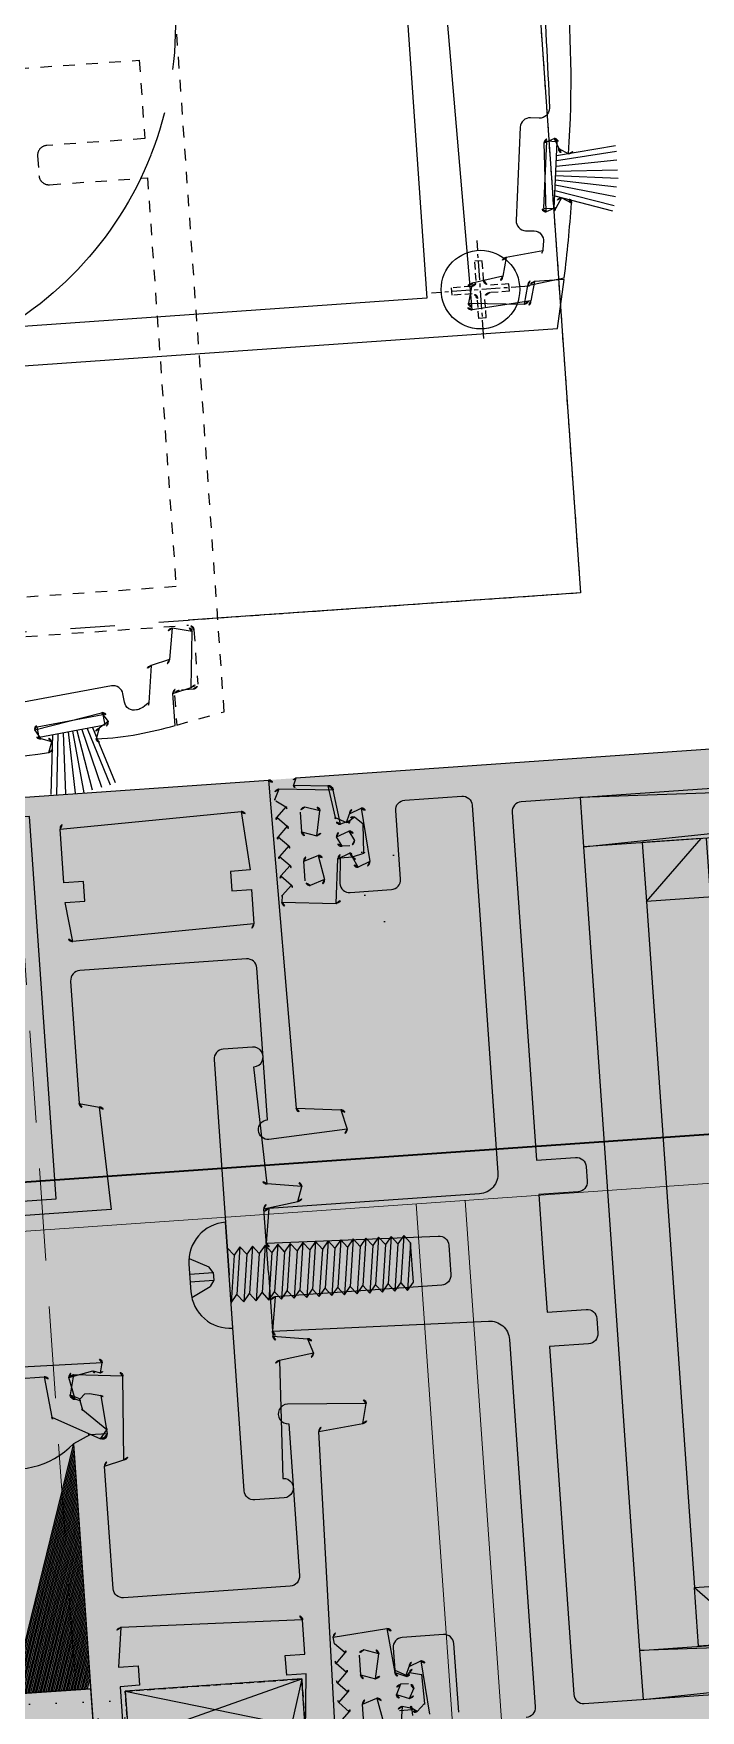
# Model space of a CAD drawing. Header units: millimetres. Extents: x 306 to 836129804, y -168137 to 818603917.
# Drawn here: x 834506158.3 to 834506226.1, y 818032531.2 to 818032701.8 of the extents above; entities that cross this region are included whole.
import ezdxf

# ---------------------------------------------------------------- set-up
doc = ezdxf.new("R2010")
doc.units = ezdxf.units.MM
doc.header["$LTSCALE"] = 3
for name, pattern in [('ACAD_ISO03W100', [30, 12, -18]), ('B0606', [0.7813, 0.39065, -0.39065]), ('B0703', [4.6875, 3.125, -1.5625]), ('CENTER', [2, 1.25, -0.25, 0.25, -0.25]), ('FT_HIDDEN', [3, 1.5, -1.5]), ('HIDDEN', [0.375, 0.25, -0.125])]:
    doc.linetypes.add(name, pattern=pattern)
for name, color, linetype in [('_LTC', 251, 'Continuous'), ('ELASTOMER', 251, 'Continuous'), ('ELASTOMER-V', 251, 'Continuous'), ('ELASTROMER', 251, 'Continuous'), ('ELASTROMER-V', 251, 'Continuous'), ('EXTRUSION', 251, 'Continuous'), ('EXTRUSION-V', 251, 'Continuous'), ('EXTRUSION2', 251, 'Continuous'), ('FASTENER', 251, 'Continuous'), ('HARDWARE', 8, 'Continuous'), ('HIDDEN', 8, 'HIDDEN'), ('SILICONE', 8, 'Continuous'), ('SILICONE-V', 9, 'Continuous'), ('STEEL', 251, 'Continuous'), ('STEEL-V', 251, 'Continuous'), ('WELD', 251, 'Continuous')]:
    doc.layers.add(name, color=color, linetype=linetype)
for name, color, linetype, lineweight in [('Eva-New', 1, 'ACAD_ISO03W100', 18), ('Hatch (LTC&CB)', 252, 'Continuous', 35), ('UAJ-21EXWA', 251, 'Continuous', 35), ('UAJ-21EXWA-c', 251, 'Continuous', 9), ('UAJ-23FLOR-z', 251, 'B0703', 9)]:
    doc.layers.add(name, color=color, linetype=linetype, lineweight=lineweight)
doc.layers.add('GRID', color=7, linetype='Continuous', true_color=0x000000)

# ---------------------------------------------------------------- blocks, each defined once
blk = doc.blocks.new('*U1558')
at = {"layer": 'UAJ-21EXWA'}
blk.add_lwpolyline([(12039.07, 85), (12139.07, 85), (12139.07, 302), (12039.07, 302)], close=True, dxfattribs=at)
at = {"layer": 'UAJ-21EXWA-c'}
blk.add_lwpolyline([(12044.07, 90), (12134.07, 90), (12134.07, 297), (12044.07, 297)], close=True, dxfattribs=at)
for points in [[(12044.07, 247), (12134.07, 247)], [(12044.07, 242), (12134.07, 242)]]:
    blk.add_lwpolyline(points, dxfattribs=at)
blk = doc.blocks.new('GASKET_04-2')
at = {"layer": 'ELASTOMER-V'}
h = blk.add_hatch(dxfattribs=at)
h.set_pattern_fill('DOTS', color=256, scale=12, style=0)
h.set_pattern_definition([(0, (292.8906, -628.0189), (0.375, 0.75), [0, -0.75])])
edge = h.paths.add_edge_path(flags=16)
edge.add_line((-3, -6.7), (-1, -6.7))
edge.add_arc((-1, -6.2), 0.5, 270, 360)
edge.add_line((-0.5, -6.2), (-0.5, -5.2))
edge.add_arc((-1, -5.2), 0.5, 0, 90)
edge.add_line((-1, -4.7), (-3, -4.7))
edge.add_arc((-3, -5.2), 0.5, 90, 180)
edge.add_line((-3.5, -5.2), (-3.5, -6.2))
edge.add_arc((-3, -6.2), 0.5, 180, 270)
edge = h.paths.add_edge_path(flags=16)
edge.add_line((4, -6.7), (2, -6.7))
edge.add_arc((2, -6.2), 0.5, 180, 270, ccw=False)
edge.add_line((1.5, -6.2), (1.5, -5.2))
edge.add_arc((2, -5.2), 0.5, 90, 180, ccw=False)
edge.add_line((2, -4.7), (4, -4.7))
edge.add_arc((4, -5.2), 0.5, 0, 90, ccw=False)
edge.add_line((4.5, -5.2), (4.5, -6.2))
edge.add_arc((4, -6.2), 0.5, 270, 360, ccw=False)
edge = h.paths.add_edge_path()
edge.add_line((-4.33, -9.11), (-3.67, -8.11))
edge.add_arc((-3.5, -8.22), 0.2, 33.6901, 146.3099, ccw=False)
edge.add_line((-3.33, -8.11), (-2.67, -9.11))
edge.add_arc((-2.5, -9), 0.2, 213.6901, 326.3099)
edge.add_line((-2.33, -9.11), (-1.67, -8.11))
edge.add_arc((-1.5, -8.22), 0.2, 33.6901, 146.3099, ccw=False)
edge.add_line((-1.33, -8.11), (-0.67, -9.11))
edge.add_arc((-0.5, -9), 0.2, 213.6901, 326.3099)
edge.add_line((-0.33, -9.11), (0.33, -8.11))
edge.add_arc((0.5, -8.22), 0.2, 33.6901, 146.3099, ccw=False)
edge.add_line((0.67, -8.11), (1.33, -9.11))
edge.add_arc((1.5, -9), 0.2, 213.6901, 326.3099)
edge.add_line((1.67, -9.11), (2.33, -8.11))
edge.add_arc((2.5, -8.22), 0.2, 33.6901, 146.3099, ccw=False)
edge.add_line((2.67, -8.11), (3.33, -9.11))
edge.add_arc((3.5, -9), 0.2, 213.6901, 326.3099)
edge.add_line((3.67, -9.11), (4.33, -8.11))
edge.add_arc((4.5, -8.22), 0.2, 33.6901, 146.3099, ccw=False)
edge.add_line((4.67, -8.11), (5.33, -9.11))
edge.add_arc((5.5, -9), 0.2, 213.6901, 270)
edge.add_line((5.5, -9.2), (6, -9.2))
edge.add_arc((6, -8.7), 0.5, 270, 360)
edge.add_line((6.5, -8.7), (6.5, -3.7))
edge.add_arc((6, -3.7), 0.5, 360, 450)
edge.add_line((6, -3.2), (2, -3.2))
edge.add_arc((2, -2.7), 0.5, 180, 270, ccw=False)
edge.add_line((1.5, -2.7), (1.5, -2))
edge.add_arc((1.8, -2), 0.3, 90, 180, ccw=False)
edge.add_line((1.8, -1.7), (1.89, -1.7))
edge.add_arc((1.89, -1.4), 0.3, 270, 397.5686)
edge.add_line((2.13, -1.22), (1.59, -0.52))
edge.add_arc((1.35, -0.7), 0.3, 37.5686, 90)
edge.add_line((1.35, -0.4), (-1.35, -0.4))
edge.add_arc((-1.35, -0.7), 0.3, 90, 142.4314)
edge.add_line((-1.59, -0.52), (-2.13, -1.22))
edge.add_arc((-1.89, -1.4), 0.3, 142.4314, 270)
edge.add_line((-1.89, -1.7), (-1.8, -1.7))
edge.add_arc((-1.8, -2), 0.3, 0, 90, ccw=False)
edge.add_line((-1.5, -2), (-1.5, -2.7))
edge.add_arc((-2, -2.7), 0.5, 270, 360, ccw=False)
edge.add_line((-2, -3.2), (-5, -3.2))
edge.add_arc((-5, -3.7), 0.5, 90, 180)
edge.add_line((-5.5, -3.7), (-5.5, -8.7))
edge.add_arc((-5, -8.7), 0.5, 180, 270)
edge.add_line((-5, -9.2), (-4.5, -9.2))
edge.add_arc((-4.5, -9), 0.2, 270, 326.3099)
edge = h.paths.add_edge_path(flags=16)
edge.add_line((0.75, -1.9), (0.75, -2.7))
edge.add_arc((0.25, -2.7), 0.5, -90, 0, ccw=False)
edge.add_line((0.25, -3.2), (-0.25, -3.2))
edge.add_arc((-0.25, -2.7), 0.5, 180, 270, ccw=False)
edge.add_line((-0.75, -2.7), (-0.75, -1.9))
edge.add_arc((-0.25, -1.9), 0.5, 90, 180, ccw=False)
edge.add_line((-0.25, -1.4), (0.25, -1.4))
edge.add_arc((0.25, -1.9), 0.5, 0, 90, ccw=False)
for points in [[(-4.33, -9.11), (-3.67, -8.11, -0.535184), (-3.33, -8.11), (-2.67, -9.11, 0.535184), (-2.33, -9.11), (-1.67, -8.11, -0.535184), (-1.33, -8.11), (-0.67, -9.11, 0.535184), (-0.33, -9.11), (0.33, -8.11, -0.535184), (0.67, -8.11), (1.33, -9.11, 0.535184), (1.67, -9.11), (2.33, -8.11, -0.535184), (2.67, -8.11), (3.33, -9.11, 0.535184), (3.67, -9.11), (4.33, -8.11, -0.535184), (4.67, -8.11), (5.33, -9.11, 0.250765), (5.5, -9.2), (6, -9.2, 0.414214), (6.5, -8.7), (6.5, -3.7, 0.414214), (6, -3.2), (2, -3.2, -0.414214), (1.5, -2.7), (1.5, -2, -0.414214), (1.8, -1.7), (1.89, -1.7, 0.622255), (2.13, -1.22), (1.59, -0.52, 0.232852), (1.35, -0.4), (-1.35, -0.4, 0.232852), (-1.59, -0.52), (-2.13, -1.22, 0.622255), (-1.89, -1.7), (-1.8, -1.7, -0.414214), (-1.5, -2), (-1.5, -2.7, -0.414214), (-2, -3.2), (-5, -3.2, 0.414214), (-5.5, -3.7), (-5.5, -8.7, 0.414214), (-5, -9.2), (-4.5, -9.2, 0.250765)], [(0.75, -1.9), (0.75, -2.7, -0.414214), (0.25, -3.2), (-0.25, -3.2, -0.414214), (-0.75, -2.7), (-0.75, -1.9, -0.414214), (-0.25, -1.4), (0.25, -1.4, -0.414214)], [(-3, -6.7), (-1, -6.7, 0.414214), (-0.5, -6.2), (-0.5, -5.2, 0.414214), (-1, -4.7), (-3, -4.7, 0.414214), (-3.5, -5.2), (-3.5, -6.2, 0.414214)], [(4, -6.7), (2, -6.7, -0.414214), (1.5, -6.2), (1.5, -5.2, -0.414214), (2, -4.7), (4, -4.7, -0.414214), (4.5, -5.2), (4.5, -6.2, -0.414214)]]:
    blk.add_lwpolyline(points, format="xyb", close=True)
blk = doc.blocks.new('SCREW07')
for p, q in [((-0.495, 0.989), (-0.25, 0.5)), ((-0.1, 1), (-0.1, 0.4)), ((0.1, 1), (0.1, 0.4)), ((0.495, 0.989), (0.25, 0.5)), ((-0.1, 0.4), (-0.25, 0.5)), ((0.1, 0.4), (0.25, 0.5)), ((-0.1, 0.4), (0.1, 0.4))]:
    blk.add_line(p, q)
at = {"linetype": 'ByBlock'}
for p, q in [((-0.5, -0.161), (-0.7, 0)), ((-0.7, -0.321), (0.5, -0.161)), ((-0.7, -0.321), (-0.5, -0.161)), ((-0.5, -0.482), (-0.7, -0.321)), ((-0.5, -0.161), (0.714, 0)), ((-0.5, -0.482), (0.7, -0.321)), ((0.7, 0), (0.5, -0.161)), ((0.5, -0.161), (0.7, -0.321)), ((0.7, -0.321), (0.5, -0.482)), ((-0.7, -0.643), (0.5, -0.482)), ((-0.7, -0.643), (-0.5, -0.482)), ((-0.5, -0.804), (-0.7, -0.643)), ((-0.7, -0.964), (0.5, -0.804)), ((-0.7, -0.964), (-0.5, -0.804)), ((-0.5, -0.804), (0.7, -0.643)), ((0.5, -0.482), (0.7, -0.643)), ((0.7, -0.643), (0.5, -0.804)), ((0.5, -0.804), (0.7, -0.964)), ((-0.5, -1.125), (-0.7, -0.964)), ((-0.7, -1.286), (0.5, -1.125)), ((-0.7, -1.286), (-0.5, -1.125)), ((-0.5, -1.125), (0.7, -0.964)), ((0.7, -0.964), (0.5, -1.125)), ((0.5, -1.125), (0.7, -1.286)), ((-0.5, -1.446), (-0.7, -1.286)), ((-0.7, -1.607), (0.5, -1.446)), ((-0.7, -1.607), (-0.5, -1.446)), ((-0.5, -1.768), (-0.7, -1.607)), ((-0.5, -1.446), (0.7, -1.286)), ((-0.5, -1.768), (0.7, -1.607)), ((0.7, -1.286), (0.5, -1.446)), ((0.5, -1.446), (0.7, -1.607)), ((0.7, -1.607), (0.5, -1.768)), ((-0.7, -1.929), (0.5, -1.768)), ((-0.7, -1.929), (-0.5, -1.768)), ((-0.5, -2.089), (-0.7, -1.929)), ((-0.7, -2.25), (0.5, -2.089)), ((-0.7, -2.25), (-0.5, -2.089)), ((-0.5, -2.089), (0.7, -1.929)), ((0.5, -1.768), (0.7, -1.929)), ((0.7, -1.929), (0.5, -2.089)), ((0.5, -2.089), (0.7, -2.25)), ((-0.5, -2.411), (-0.7, -2.25)), ((-0.7, -2.571), (0.5, -2.411)), ((-0.7, -2.571), (-0.5, -2.411)), ((-0.5, -2.411), (0.7, -2.25)), ((0.7, -2.25), (0.5, -2.411)), ((0.5, -2.411), (0.7, -2.571)), ((-0.5, -2.732), (-0.7, -2.571)), ((-0.7, -2.893), (0.5, -2.732)), ((-0.7, -2.893), (-0.5, -2.732)), ((-0.5, -3.054), (-0.7, -2.893)), ((-0.5, -2.732), (0.7, -2.571)), ((-0.5, -3.054), (0.7, -2.893)), ((0.7, -2.571), (0.5, -2.732)), ((0.5, -2.732), (0.7, -2.893)), ((0.7, -2.893), (0.5, -3.054)), ((-0.7, -3.214), (0.5, -3.054)), ((-0.7, -3.214), (-0.5, -3.054)), ((-0.5, -3.375), (-0.7, -3.214)), ((-0.7, -3.536), (0.5, -3.375)), ((-0.7, -3.536), (-0.5, -3.375)), ((-0.5, -3.375), (0.7, -3.214)), ((0.5, -3.054), (0.7, -3.214)), ((0.7, -3.214), (0.5, -3.375)), ((0.5, -3.375), (0.7, -3.536)), ((-0.5, -3.696), (-0.7, -3.536)), ((-0.7, -3.857), (0.5, -3.696)), ((-0.7, -3.857), (-0.5, -3.696)), ((-0.5, -3.696), (0.7, -3.536)), ((0.7, -3.536), (0.5, -3.696)), ((0.5, -3.696), (0.7, -3.857)), ((-0.5, -4.018), (-0.7, -3.857)), ((-0.7, -4.179), (0.5, -4.018)), ((-0.7, -4.179), (-0.5, -4.018)), ((-0.5, -4.339), (-0.7, -4.179)), ((-0.5, -4.018), (0.7, -3.857)), ((-0.5, -4.339), (0.7, -4.179)), ((0.7, -3.857), (0.5, -4.018)), ((0.5, -4.018), (0.7, -4.179)), ((0.7, -4.179), (0.5, -4.339)), ((-0.7, -4.5), (0.5, -4.339)), ((-0.7, -4.5), (-0.5, -4.339)), ((-0.5, -4.661), (-0.7, -4.5)), ((-0.5, -4.661), (0.7, -4.5)), ((0.5, -4.661), (-0.5, -4.661)), ((0.5, -4.339), (0.7, -4.5)), ((0.7, -4.5), (0.5, -4.661))]:
    blk.add_line(p, q, dxfattribs=at)
blk.add_lwpolyline([(-1.35, 0, -0.414214), (-0.35, 1), (0.35, 1, -0.414214), (1.35, 0)], format="xyb", close=True, dxfattribs=at)
blk = doc.blocks.new('AL2')
for points in [[(0, 0), (-6.5, 0, 0.414214), (-7, -0.5), (-7, -3.5, -0.414214), (-7.5, -4), (-8.5, -4, -0.414214), (-9, -3.5), (-9, -0.5, 0.414214), (-9.5, 0), (-21, 0, -1), (-23, 0), (-23, 3, -0.414214), (-22, 4), (0, 4)], [(0, 0), (6.5, 0, -0.414214), (7, -0.5), (7, -3.5, 0.414214), (7.5, -4), (8.5, -4, 0.414214), (9, -3.5), (9, -0.5, -0.414214), (9.5, 0), (21, 0, 1), (23, 0), (23, 3, 0.414214), (22, 4), (0, 4)]]:
    blk.add_lwpolyline(points, format="xyb")
at = {"layer": 'FASTENER', "xscale": 4, "yscale": 4, "zscale": 4}
blk.add_blockref('SCREW07', (0, 4), dxfattribs=at)
blk = doc.blocks.new('AL29')
at = {"layer": 'ELASTOMER-V'}
h = blk.add_hatch(dxfattribs=at)
h.set_pattern_fill('HONEY', color=256, scale=10, style=0)
h.set_pattern_definition([(0, (69115.2044, -24345.4326), (1.875, 1.082531755), [1.25, -2.5]), (120, (69115.2044, -24345.4326), (-1.875, 1.082531755), [1.25, -2.5]), (60, (69115.2044, -24345.4326), (4e-16, 2.16506351), [-2.5, 1.25])])
edge = h.paths.add_edge_path()
edge.add_ellipse((-13.25, -0.8), major_axis=(0, -4.96), ratio=0.857143, start_angle=0, end_angle=360, ccw=False)
at = {"layer": 'ELASTROMER-V'}
h = blk.add_hatch(dxfattribs=at)
h.set_pattern_fill('DASH', color=256, scale=10, style=0)
h.set_pattern_definition([(5e-15, (-77680.1576, 28913.8672), (1.25, 1.25), [1.25, -1.25])])
h.paths.add_polyline_path([(-49, 32), (-41, 32), (-41, 40), (-49, 40)])
at = {"layer": 'SILICONE'}
h = blk.add_hatch(dxfattribs=at)
h.set_pattern_fill('AR-SAND', color=256, scale=1.416667, style=0)
h.set_pattern_definition([(37.5, (-66049.884, 24535.3288), (-0.08924059, 2.729667006), [0, -2.15333333, 0, -2.40833333, 0, -2.30208333]), (7.5, (-66049.884, 24535.3288), (2.50718367, 3.99804026), [0, -1.161666667, 0, -1.940833333, 0, -0.74375]), (327.5, (-66051.6265, 24535.3288), (4.41170097, 0.00801699), [0, -0.70833333, 0, -2.55, 0, -3.32916667]), (317.5, (-66051.6265, 24535.3288), (4.25867936, 1.24337372), [0, -0.35416667, 0, -1.67166667, 0, -1.9125])])
edge = h.paths.add_edge_path()
edge.add_line((-18.5, -11.5), (-17.5, -10.5))
edge.add_line((-17.5, -10.5), (-17.5, -0.91))
edge.add_arc((-12.1, -0.86), 5.4, 180.5856, 220.2011)
edge.add_arc((-13.25, -1.93), 3.83, 219.064, 320.936)
edge.add_arc((-14.4, -0.86), 5.4, 319.7989, 359.4144)
edge.add_line((-9, -0.91), (-9, -11))
edge.add_arc((-8.58, -11), 0.425, 180, 225)
edge.add_arc((-13.35, -27.85), 17.14, 74.8768, 107.498)
at = {"layer": 'SILICONE-V'}
h = blk.add_hatch(dxfattribs=at)
h.set_pattern_fill('ANSI37', color=256, scale=20, angle=45, style=0)
h.set_pattern_definition([(90, (-78015.518, 28442.8652), (-2.5, 4e-16), []), (180, (-78015.518, 28442.8652), (-4e-16, -2.5), [])])
edge = h.paths.add_edge_path()
edge.add_line((-16, 40), (-41, 40))
edge.add_line((-41, 40), (-41, 32))
edge.add_line((-41, 32), (-18.5, 32))
edge.add_line((-18.5, 32), (-17.5, 31))
edge.add_arc((-9.72, 34.33), 8.47, 137.9274, 203.1479, ccw=False)
at = {"layer": 'ELASTOMER', "extrusion": (0, 0, -1)}
blk.add_ellipse((-13.25, -0.8), major_axis=(0, -4.96), ratio=0.857143, dxfattribs=at)
at = {"layer": 'ELASTROMER'}
blk.add_lwpolyline([(-49, 32), (-41, 32), (-41, 40), (-49, 40)], close=True, dxfattribs=at)
at = {"layer": 'EXTRUSION-V'}
for p, q in [((-46.5, 43.5), (-41.5, 61.5)), ((-41.5, 43.5), (-46.5, 61.5))]:
    blk.add_line(p, q, dxfattribs=at)
at = {"layer": 'EXTRUSION-V', "linetype": 'HIDDEN'}
blk.add_lwpolyline([(-101.5, 43.5), (-41.5, 43.5), (-41.5, 61.5), (-101.5, 61.5)], close=True, dxfattribs=at)
at = {"layer": 'EXTRUSION-V'}
blk.add_lwpolyline([(-41.5, 43.5), (-46.5, 43.5), (-46.5, 61.5), (-41.5, 61.5)], close=True, dxfattribs=at)
blk.add_lwpolyline([(-9, 14.35), (-9, 37.5, 0.414214), (-9.5, 38), (-13.15, 38, -0.291473), (-13.6, 38.29), (-15.7, 42.79, -0.548619), (-15.25, 43.5), (-14.83, 43.5, -0.221695), (-14.45, 43.32), (-12.65, 41.18, 0.221695), (-12.27, 41), (-11.7, 41, -0.414214), (-11.5, 40.8), (-11.5, 40.5, 0.414214), (-11, 40), (-9.25, 40, 0.414214), (-8.75, 40.5), (-8.75, 42.5, -0.414214), (-9, 42.75), (-9, 43.25, -0.414214), (-8.75, 43.5), (-8, 43.5, -0.414214), (-7.5, 43), (-7.5, 13.35), (-7.5, 11.35, -1), (-8.5, 11.35), (-8.5, 11.85, 0.414214), (-9, 12.35), (-9.7, 12.35, 0.414214), (-10.2, 11.85), (-10.2, 7.15, 0.414214), (-9.7, 6.65), (-9, 6.65, 0.414214), (-8.5, 7.15), (-8.5, 7.65, -1), (-7.5, 7.65), (-7.5, 4.58), (-7.5, -11, -0.414214), (-8, -11.5), (-8.5, -11.5, -0.414214), (-9, -11), (-9, 4.65), (-11.2, 4.65, -0.414214), (-12.2, 5.65), (-12.2, 13.35, -0.414214), (-11.2, 14.35), (-9, 14.35)], format="xyb", dxfattribs=at)
at = {"layer": 'EXTRUSION2'}
for points in [[(-49, 40), (-49, 39), (-50, 39), (-50, 64.5, -0.414214), (-49.5, 65), (-16.5, 65, 0.414214), (-16, 65.5), (-16, 69.5, -0.414214), (-15.5, 70), (-14, 70, -0.414214), (-13.5, 69.5), (-13.5, 62, -1), (-15.5, 62), (-31, 62, 0.414214), (-32, 61), (-32, 44, 0.414214), (-31, 43), (-18.5, 43, 0.414214), (-18, 43.5), (-18, 45, -0.414214), (-17.5, 45.5), (-9.5, 45.5, -0.414214), (-9, 45), (-9, 40.5, -0.414214), (-9.5, 40), (-11, 40, -0.414214), (-11.5, 40.5), (-11.5, 41), (-11, 41.5), (-11, 42), (-11.3, 43.13, 0.339454), (-11.79, 43.5), (-15.25, 43.5, 0.548619), (-15.7, 42.79), (-15.2, 41.71, -0.221695), (-15.2, 41.29), (-16, 40)], [(-41, 62), (-41, 60), (-39, 60), (-39, 62), (-35.5, 62, -0.414214), (-35, 61.5), (-35, 43.5, -0.414214), (-35.5, 43), (-39, 43), (-39, 45), (-41, 45), (-41, 43), (-46.5, 43, -0.414214), (-47, 43.5), (-47, 61.5, -0.414214), (-46.5, 62)]]:
    blk.add_lwpolyline(points, format="xyb", close=True, dxfattribs=at)
at = {"layer": 'GRID'}
blk.add_line((-41.5, 61.5), (-101.5, 43.5), dxfattribs=at)
at = {"layer": 'SILICONE'}
for points in [[(-16, 40), (-41, 40), (-41, 32), (-18.5, 32), (-17.5, 31, -0.292517), (-16, 40)], [(-18.5, -11.5), (-17.5, -10.5), (-17.5, -0.91, 0.174598), (-16.22, -4.34, 0.47629), (-10.28, -4.34, 0.174598), (-9, -0.91), (-9, -11, 0.198912), (-8.88, -11.3, 0.143306)]]:
    blk.add_lwpolyline(points, format="xyb", close=True, dxfattribs=at)
blk = doc.blocks.new('A$C79175812')
at = {"linetype": 'Continuous'}
for p, q in [((6.18, 5.5), (0, 6.04)), ((6.25, 4.93), (0.03, 5.14)), ((6.12, 6.02), (0.08, 6.62)), ((6.35, 3.98), (0.02, 3.26)), ((6.3, 4.42), (0.05, 4.14)), ((6.4, 3.54), (0.25, 2.41)), ((6.46, 3.03), (0.45, 1.43)), ((6.53, 2.46), (0.62, 0.54)), ((6.59, 1.93), (0.83, 0))]:
    blk.add_line(p, q, dxfattribs=at)
blk.add_lwpolyline([(6.73, 0.64), (5.96, 7.41), (7.05, 7.54), (7.82, 0.77)], close=True, dxfattribs=at)
blk = doc.blocks.new('A$C3A5232DE')
at = {"layer": 'HARDWARE', "linetype": 'CENTER', "ltscale": 0.5}
for p, q in [((276.5, 143), (276.5, 133)), ((281.5, 138), (271.5, 138))]:
    blk.add_line(p, q, dxfattribs=at)
at = {"layer": 'HIDDEN'}
for p, q in [((308, 146), (308, 106)), ((276.87, 140.92), (276.12, 140.92)), ((276.12, 140.92), (276.12, 138.96)), ((276.87, 140.92), (276.87, 138.96)), ((275.54, 138.38), (273.58, 138.38)), ((273.58, 138.38), (273.58, 137.63)), ((279.42, 138.38), (277.39, 138.38)), ((279.42, 138.38), (279.42, 137.63)), ((275.54, 137.63), (273.58, 137.63)), ((276.12, 137.12), (276.12, 135.08)), ((276.87, 137.12), (276.87, 135.08)), ((279.42, 137.63), (277.39, 137.63)), ((276.87, 135.08), (276.12, 135.08))]:
    blk.add_line(p, q, dxfattribs=at)
at = {"layer": 'HIDDEN', "linetype": 'FT_HIDDEN'}
blk.add_line((308, 40), (308, 106), dxfattribs=at)
at = {"layer": 'HIDDEN', "linetype": 'ByBlock'}
blk.add_lwpolyline([(0, 146), (308, 146), (308, 106)], dxfattribs=at)
at = {"layer": 'HIDDEN'}
blk.add_circle((276.5, 138), 4, dxfattribs=at)
at = {"layer": 'HIDDEN', "linetype": 'FT_HIDDEN'}
blk.add_circle((245, 73), 36, dxfattribs=at)
at = {"layer": 'HIDDEN'}
for centre, radius, start, end in [((275.54, 138.96), 0.583, 270, 0), ((277.4, 138.9), 0.53, 174.1723, 268.8872), ((275.6, 137.11), 0.523, 1.275, 96.5864), ((277.34, 137.16), 0.47, 84.0509, 185.0205)]:
    blk.add_arc(centre, radius, start, end, dxfattribs=at)
blk = doc.blocks.new('774556656')
at = {"layer": 'STEEL-V'}
h = blk.add_hatch(dxfattribs=at)
h.set_pattern_fill('STEEL', color=256, scale=200, style=0)
h.set_pattern_definition([(45, (0, 0), (-17.6777, 17.6777), []), (45, (0, 12.5), (-17.6777, 17.6777), [])])
h.paths.add_polyline_path([(-35, -17), (35, -17), (35, -148), (-35, -148)], flags=16)
h.paths.add_polyline_path([(-41, -11), (41, -11), (41, -154), (-41, -154)])
at = {"layer": 'WELD'}
for points in [[(-41, -148), (-35, -148), (-41, -142)], [(-41, -148), (-35, -148), (-41, -142)], [(41, -148), (35, -148), (41, -142)], [(41, -148), (35, -148), (41, -142)]]:
    blk.add_hatch(color=256, dxfattribs=at).paths.add_polyline_path(points)
at = {"layer": 'ELASTOMER-V'}
for points in [[(-41, -11), (-46, -11), (-41, -154), (-46, -154), (-41, -11)], [(46, -11), (41, -11), (46, -154), (41, -154), (46, -11)]]:
    blk.add_lwpolyline(points, dxfattribs=at)
at = {"layer": 'EXTRUSION2'}
for points in [[(50, 0), (50, -182.7, -0.414214), (49.7, -183), (49.3, -183, -0.414214), (49, -182.7), (49, -179.5, 0.414214), (48.5, -179), (45.72, -179, -0.322823), (45.43, -178.79), (45.13, -177.89, -0.511918), (45.42, -177.5), (46, -177.5, 0.414214), (46.5, -177), (46.5, -176.3, 0.414214), (46, -175.8), (41, -175.8, 0.414214), (40.5, -176.3), (40.5, -177, 0.414214), (41, -177.5), (41.58, -177.5, -0.511918), (41.87, -177.89), (41.57, -178.79, -0.322823), (41.28, -179), (39, -179, -0.414214), (38, -178), (38, -173.8, -0.414214), (39, -172.8), (46, -172.8, 0.414214), (47, -171.8), (47, -166, 0.414214), (46, -165), (8.5, -165, 0.414214), (6.5, -167), (6.5, -188.5, -0.414214), (6, -189), (3, -189, -0.414214), (2.5, -188.5), (2.5, -171.5, 0.414214), (1.5, -170.5), (0, -170.5), (-1.5, -170.5, 0.414214), (-2.5, -171.5), (-2.5, -188.5, -0.414214), (-3, -189), (-6, -189, -0.414214), (-6.5, -188.5), (-6.5, -167, 0.414214), (-8.5, -165), (-46, -165, 0.414214), (-47, -166)], [(-46, -172.8), (-39, -172.8, -0.414214), (-38, -173.8), (-38, -178, -0.414214), (-39, -179), (-41.28, -179, -0.322823), (-41.57, -178.79), (-41.87, -177.89, -0.511918), (-41.58, -177.5), (-41, -177.5, 0.414214), (-40.5, -177), (-40.5, -176.3, 0.414214), (-41, -175.8), (-46, -175.8, 0.414214)], [(-46, -177.5), (-45.42, -177.5, -0.511918), (-45.13, -177.89), (-45.43, -178.79, -0.322823)], [(46, -4), (46, -160, -0.414214), (45, -161), (9.5, -161), (9.5, -157, 0.414214), (8.5, -156), (7, -156, 0.414214), (6, -157), (6, -161), (0, -161), (-6, -161), (-6, -157, 0.414214), (-7, -156), (-8.5, -156, 0.414214), (-9.5, -157), (-9.5, -161), (-45, -161, -0.414214), (-46, -160), (-46, -4)]]:
    blk.add_lwpolyline(points, format="xyb", dxfattribs=at)
at = {"layer": 'STEEL'}
for points in [[(-41, -11), (41, -11), (41, -154), (-41, -154)], [(-35, -17), (35, -17), (35, -148), (-35, -148)]]:
    blk.add_lwpolyline(points, close=True, dxfattribs=at)
at = {"layer": 'WELD'}
for points in [[(-41, -148), (-35, -148), (-41, -142)], [(-41, -148), (-35, -148), (-41, -142)], [(41, -148), (35, -148), (41, -142)], [(41, -148), (35, -148), (41, -142)]]:
    blk.add_lwpolyline(points, close=True, dxfattribs=at)
blk = doc.blocks.new('EWS3 double door')
at = {"layer": 'EXTRUSION', "linetype": 'Continuous', "elevation": 0}
for points in [[(-71976.81, 21920.74, -0.008299), (-71963.24, 21920.52, -0.429939), (-71962.3, 21919.41), (-71962.4, 21918.54, 0.414214), (-71961.52, 21917.43), (-71952.08, 21916.36, 0.414214), (-71950.97, 21917.24), (-71950.88, 21918.11, -0.42994), (-71949.72, 21918.98, -0.001805), (-71948.81, 21918.83, -0.364272), (-71948.4, 21918.34), (-71948.4, 21915.09, 0.414214), (-71947.9, 21914.59), (-71946.51, 21914.59, -0.414214), (-71946.01, 21914.09), (-71946.01, 21911.43, 0.414214), (-71945.51, 21910.93), (-71944.01, 21910.93, 0.414214), (-71943.51, 21911.43), (-71943.51, 21916.59, 0.414214), (-71944.01, 21917.09), (-71945.4, 21917.09, -0.414214), (-71945.9, 21917.59), (-71945.9, 21920.83, 0.0147), (-71953.43, 21922.08, 0.420449), (-71954, 21921.64), (-71954.06, 21921.11, 0.414214), (-71953.62, 21920.56), (-71953.12, 21920.5, -0.414214), (-71952.68, 21919.95), (-71952.74, 21919.45, -0.414214), (-71953.29, 21919.01), (-71959.75, 21919.75, -0.414214), (-71960.19, 21920.3), (-71960.13, 21920.8, -0.414214), (-71959.58, 21921.24), (-71959.08, 21921.18, 0.414214), (-71958.53, 21921.62), (-71958.47, 21922.14, 0.420448), (-71958.92, 21922.7, 0.015235), (-71976.81, 21923.24, 0.015235)], [(-71940.81, 21823.04), (-71940.81, 21919.79), (-71945.74, 21920.81), (-71945.74, 21917.79, 0.414214), (-71945.24, 21917.29), (-71943.81, 21917.29, -0.414214), (-71943.31, 21916.79), (-71943.31, 21911.24, -0.414214), (-71943.81, 21910.74), (-71976.81, 21910.74)], [(-71900.81, 21847.24, 0.015235), (-71901.36, 21865.13, 0.420448), (-71901.91, 21865.59), (-71902.43, 21865.53, 0.414214), (-71902.87, 21864.97), (-71902.82, 21864.48, -0.414214), (-71903.26, 21863.92), (-71903.76, 21863.87, -0.414214), (-71904.31, 21864.31), (-71905.04, 21870.77, -0.414214), (-71904.6, 21871.32), (-71904.1, 21871.38, -0.414214), (-71903.55, 21870.94), (-71903.49, 21870.44, 0.414214), (-71902.94, 21870), (-71902.42, 21870.06, 0.420449), (-71901.98, 21870.62, 0.0147), (-71903.22, 21878.16), (-71906.47, 21878.16, -0.414214), (-71906.97, 21878.66), (-71906.97, 21880.04, 0.414214), (-71907.47, 21880.54), (-71912.63, 21880.54, 0.414214), (-71913.13, 21880.04), (-71913.13, 21878.54, 0.414214), (-71912.63, 21878.04), (-71909.97, 21878.04, -0.414214), (-71909.47, 21877.54), (-71909.47, 21876.16, 0.414214), (-71908.97, 21875.66), (-71905.72, 21875.66, -0.364272), (-71905.23, 21875.25, -0.001805), (-71905.07, 21874.34, -0.42994), (-71905.94, 21873.18), (-71906.81, 21873.08, 0.414214), (-71907.69, 21871.98), (-71906.62, 21862.54, 0.414214)]]:
    blk.add_lwpolyline(points, format="xyb", dxfattribs=at)
blk.add_lwpolyline([(-71997.81, 21864.04, 0.414214), (-71998.81, 21865.04), (-72008.81, 21865.04), (-72008.81, 21906.74), (-71944.81, 21906.74), (-71944.81, 21865.04), (-71954.81, 21865.04, 0.414214), (-71955.81, 21864.04), (-71955.81, 21862.04, 0.414214), (-71954.81, 21861.04), (-71944.81, 21861.04), (-71944.81, 21853.04), (-72008.81, 21853.04), (-72008.81, 21861.04), (-71998.81, 21861.04, 0.414214), (-71997.81, 21862.04)], format="xyb", close=True, dxfattribs=at)
at = {"layer": 'EXTRUSION', "linetype": 'B0606', "elevation": 0}
blk.add_lwpolyline([(-72001.02, 21811.24), (-71904.27, 21811.24), (-71903.25, 21816.17), (-71906.27, 21816.17, 0.414214), (-71906.77, 21815.67), (-71906.77, 21814.24, -0.414214), (-71907.27, 21813.74), (-71912.81, 21813.74, -0.414214), (-71913.31, 21814.24), (-71913.31, 21847.24), (-71913.31, 21880.24, -0.414214), (-71912.81, 21880.74), (-71907.27, 21880.74, -0.414214), (-71906.77, 21880.24), (-71906.77, 21878.82, 0.414214), (-71906.27, 21878.32), (-71903.25, 21878.32), (-71904.27, 21883.24), (-71980.25, 21883.24)], format="xyb", dxfattribs=at)
blk.add_lwpolyline([(-71960.02, 21868.24, 0.414214), (-71959.02, 21869.24), (-71959.02, 21879.24), (-71917.31, 21879.24), (-71917.31, 21815.24), (-71959.02, 21815.24), (-71959.02, 21825.24, 0.414214), (-71960.02, 21826.24), (-71962.02, 21826.24, 0.414214), (-71963.02, 21825.24), (-71963.02, 21815.24), (-71971.02, 21815.24), (-71971.02, 21879.24), (-71963.02, 21879.24), (-71963.02, 21869.24, 0.414214), (-71962.02, 21868.24)], format="xyb", close=True, dxfattribs=at)
at = {"layer": 'EXTRUSION2', "elevation": 0}
blk.add_lwpolyline([(-71897.02, 21811.24), (-71897.02, 21887.24, -0.414214), (-71896.52, 21887.74), (-71863.52, 21887.74, 0.414214), (-71863.02, 21888.24), (-71863.02, 21892.24, -0.414214), (-71862.52, 21892.74), (-71861.02, 21892.74, -0.414214), (-71860.52, 21892.24), (-71860.52, 21884.74, -1), (-71862.52, 21884.74), (-71878.02, 21884.74, 0.414214), (-71879.02, 21883.74), (-71879.02, 21866.74, 0.414214), (-71878.02, 21865.74), (-71865.52, 21865.74, 0.414214), (-71865.02, 21866.24), (-71865.02, 21867.74, -0.414214), (-71864.52, 21868.24), (-71854.52, 21868.24), (-71854.52, 21836.09)], format="xyb", dxfattribs=at)
for points in [[(-71888.02, 21884.74), (-71888.02, 21882.74), (-71886.02, 21882.74), (-71886.02, 21884.74), (-71882.52, 21884.74, -0.414214), (-71882.02, 21884.24), (-71882.02, 21866.24, -0.414214), (-71882.52, 21865.74), (-71886.02, 21865.74), (-71886.02, 21867.74), (-71888.02, 21867.74), (-71888.02, 21865.74), (-71893.52, 21865.74, -0.414214), (-71894.02, 21866.24), (-71894.02, 21884.24, -0.414214), (-71893.52, 21884.74)], [(-71856.02, 21862.74), (-71895.02, 21862.74), (-71895.02, 21813.24), (-71856.02, 21813.24), (-71856.02, 21827.39), (-71858.22, 21827.39, -0.414214), (-71859.22, 21828.39), (-71859.22, 21836.09, -0.414214), (-71858.22, 21837.09), (-71856.02, 21837.09), (-71856.02, 21862.74)]]:
    blk.add_lwpolyline(points, format="xyb", close=True, dxfattribs=at)
at = {"xscale": -1}
for name, p, rotation in [('A$C79175812', (-71952.37, 21927.04), 90.00000004285442), ('AL29', (-71847.02, 21822.74), 359.9999999999999)]:
    blk.add_blockref(name, p, dxfattribs=dict(at, rotation=rotation))
at = {"linetype": 'B0606'}
blk.add_blockref('A$C3A5232DE', (-72221.81, 21774.24), dxfattribs=at)
for name, p, rotation in [('A$C3A5232DE', (-72221.81, 21774.24), 6.942821682225327e-09), ('A$C79175812', (-71897.02, 21871.68), 179.9999999999999)]:
    blk.add_blockref(name, p, dxfattribs=dict(rotation=rotation))
at = {"layer": 'ELASTOMER'}
blk.add_blockref('GASKET_04-2', (-71890.52, 21896.94), dxfattribs=at)
at = {"layer": 'ELASTOMER', "xscale": -1, "rotation": 359.9999999999999}
blk.add_blockref('GASKET_04-2', (-71803.52, 21896.94), dxfattribs=at)
at = {"layer": 'EXTRUSION2'}
for name, p, xscale, rotation in [('774556656', (-71847.02, 22072.74), -1, 359.9999999999999), ('AL2', (-71847.02, 21883.74), -0.9999999999999998, 179.9999999999999)]:
    blk.add_blockref(name, p, dxfattribs=dict(at, xscale=xscale, rotation=rotation))
blk = doc.blocks.new('FAC-00-0')
at = {"layer": '_LTC', "xscale": -0.9999999999999999, "rotation": 93.99890841496001}
blk.add_blockref('*U1558', (834505603.69, 818044614.71, 0), dxfattribs=at)
blk.add_wipeout([(834506380.59, 818032639.74), (834506136.29, 818032622.66), (834506139.53, 818032576.27), (834506109.6, 818032574.18), (834505900.88, 818035559.89), (834505933.8, 818035562.19), (834505937.04, 818035515.81), (834506182.56, 818035532.97)]).translate(0, 0, 0).dxf.layer = '_LTC'
at = {"layer": '_LTC', "rotation": 273.9989084051782}
blk.add_blockref('EWS3 double door', (834489362.14, 817959377.53, 0), dxfattribs=at)

msp = doc.modelspace()

# ---------------------------------------------------------------- hatches: boundary and pattern name
at = {"layer": 'Hatch (LTC&CB)', "ltscale": 0.5}
h = msp.add_hatch(color=256, dxfattribs=at)
h.dxf.hatch_style = 1
h.paths.add_polyline_path([(834513554.29, 817967164.18), (834513136, 817973147.6), (834516444.25, 817973378.87), (834516862.53, 817967395.46)])
edge = h.paths.add_edge_path()
edge.add_line((834574531.3, 818045981.85), (834554099.93, 818044553.54))
edge.add_line((834554099.93, 818044553.54), (834551123.82, 818044183.81))
edge.add_line((834551123.82, 818044183.81), (834548209.02, 818043477.52))
edge.add_line((834548209.02, 818043477.52), (834545391.37, 818042450.02))
edge.add_line((834545391.37, 818042450.02), (834542706.16, 818041114.16))
edge.add_line((834542706.16, 818041114.16), (834540186.99, 818039486.67))
edge.add_line((834540186.99, 818039486.67), (834537891.07, 818037557.01))
edge.add_line((834537891.07, 818037557.01), (834535879.14, 818035334.02))
edge.add_line((834535879.14, 818035334.02), (834535855.39, 818035294.27))
edge.add_line((834535855.39, 818035294.27), (834532032.68, 818042572.44))
edge.add_line((834532032.68, 818042572.44), (834531164.1, 818043800.12))
edge.add_line((834531164.1, 818043800.12), (834530021.26, 818044771.39))
edge.add_line((834530021.26, 818044771.39), (834528673.24, 818045435.27))
edge.add_line((834528673.24, 818045435.27), (834527205.39, 818045748.66))
edge.add_line((834527205.39, 818045748.66), (834506196.35, 818045615.42))
edge.add_arc((834506271.18, 818044617.84), 1000.38, 94.28951, 184.83856)
edge.add_line((834505274.36, 818044533.46), (834507175.03, 818017345.07))
edge.add_arc((834508006.22, 818017538.07), 853.3, 193.07214, 241.77505)
edge.add_line((834507602.67, 818016786.23), (834508069.12, 818016499.34))
edge.add_line((834508069.12, 818016499.34), (834506033.08, 818013635.89))
edge.add_arc((834507255.72, 818012765.19), 1500.99, 144.54376, 184.71184)
edge.add_line((834505759.81, 818012641.9), (834510574.83, 817943764.99))
edge.add_arc((834512461.43, 817944222.08), 1941.18, 193.61927, 275.77695)
edge.add_line((834512656.82, 817942290.76), (834514135.01, 817942432.78))
edge.add_line((834514135.01, 817942432.78), (834515639.59, 817942609.68))
edge.add_line((834515639.59, 817942609.68), (834517125.22, 817942816.57))
edge.add_line((834517125.22, 817942816.57), (834518606.13, 817943054.96))
edge.add_line((834518606.13, 817943054.96), (834520081.64, 817943324.75))
edge.add_line((834520081.64, 817943324.75), (834521550.68, 817943623.44))
edge.add_line((834521550.68, 817943623.44), (834523003.19, 817943997.23))
edge.add_line((834523003.19, 817943997.23), (834524434.68, 817944444.85))
edge.add_line((834524434.68, 817944444.85), (834525841.39, 817944965.11))
edge.add_line((834525841.39, 817944965.11), (834527219.64, 817945556.66))
edge.add_line((834527219.64, 817945556.66), (834528566.47, 817946218.34))
edge.add_line((834528566.47, 817946218.34), (834529949.2, 817946963.01))
edge.add_line((834529949.2, 817946963.01), (834530025.44, 817945888.66))
edge.add_line((834530025.44, 817945888.66), (834530524.23, 817945923.52))
edge.add_line((834530524.23, 817945923.52), (834531068.33, 817946109.87))
edge.add_line((834531068.33, 817946109.87), (834531037.86, 817946545.85))
edge.add_line((834531037.86, 817946545.85), (834533865.26, 817946000.05))
edge.add_line((834533865.26, 817946000.05), (834536130.1, 817945599.45))
edge.add_line((834536130.1, 817945599.45), (834538400.19, 817945229.73))
edge.add_line((834538400.19, 817945229.73), (834540675.13, 817944891.13))
edge.add_line((834540675.13, 817944891.13), (834542954.49, 817944583.73))
edge.add_line((834542954.49, 817944583.73), (834545237.87, 817944307.69))
edge.add_line((834545237.87, 817944307.69), (834547578.81, 817944055.87))
edge.add_line((834547578.81, 817944055.87), (834549775.21, 817943852.72))
edge.add_line((834549775.21, 817943852.72), (834552166.67, 817943704.7))
edge.add_line((834552166.67, 817943704.7), (834554408.01, 817943602.51))
edge.add_line((834554408.01, 817943602.51), (834556706.87, 817943525.93))
edge.add_line((834556706.87, 817943525.93), (834559062.75, 817943492.25))
edge.add_line((834559062.75, 817943492.25), (834561264.8, 817943499.61))
edge.add_line((834561264.8, 817943499.61), (834563662.81, 817943545.82))
edge.add_line((834563662.81, 817943545.82), (834565905.08, 817943629.54))
edge.add_line((834565905.08, 817943629.54), (834568202.22, 817943747.6))
edge.add_line((834568202.22, 817943747.6), (834570497.17, 817943902.49))
edge.add_line((834570497.17, 817943902.49), (834572789.34, 817944094.16))
edge.add_line((834572789.34, 817944094.16), (834575076.89, 817944322.45))
edge.add_line((834575076.89, 817944322.45), (834577358.85, 817944599.73))
edge.add_arc((834577188.41, 817949142.55), 4546.01, 272.14863, 348.0755)
edge.add_line((834581636.32, 817948203.24), (834581931.62, 817949988.79))
edge.add_line((834581931.62, 817949988.79), (834582222.89, 817952167.71))
edge.add_line((834582222.89, 817952167.71), (834582444.64, 817954354.4))
edge.add_line((834582444.64, 817954354.4), (834582596.72, 817956553.59))
edge.add_line((834582596.72, 817956553.59), (834582678.72, 817958758.7))
edge.add_line((834582678.72, 817958758.7), (834582689.6, 817961000.69))
edge.add_line((834582689.6, 817961000.69), (834582627.83, 817963239.91))
edge.add_line((834582627.83, 817963239.91), (834582495.05, 817965475.74))
edge.add_line((834582495.05, 817965475.74), (834582352.04, 817967521.46))
edge.add_line((834582352.04, 817967521.46), (834582377.3, 817967501.26))
edge.add_line((834582377.3, 817967501.26), (834583280.41, 817967592.37))
edge.add_line((834583280.41, 817967592.37), (834582885.67, 817972682.28))
edge.add_line((834582885.67, 817972682.28), (834582550.76, 817977040.09))
edge.add_line((834582550.76, 817977040.09), (834582280.72, 817980552.69))
edge.add_line((834582280.72, 817980552.69), (834582016.08, 817983880.31))
edge.add_line((834582016.08, 817983880.31), (834581737.29, 817986867.28))
edge.add_line((834581737.29, 817986867.28), (834581397.76, 817990004.36))
edge.add_line((834581397.76, 817990004.36), (834578831.28, 818011297.87))
edge.add_line((834578831.28, 818011297.87), (834578649.37, 818012963.55))
edge.add_line((834578649.37, 818012963.55), (834576771.55, 818039832.12))
edge.add_line((834576771.55, 818039832.12), (834576279.85, 818039797.74))
edge.add_line((834576279.85, 818039797.74), (834575932.17, 818044771.16))
edge.add_arc((834574629.99, 818044680.23), 1305.35, 3.99474, 94.33592)

# ---------------------------------------------------------------- next in the draw order: block references
msp.add_blockref('FAC-00-0', (0, 0))

# ---------------------------------------------------------------- next in the draw order: hatches: boundary and pattern name
at = {"layer": 'Eva-New', "linetype": 'Continuous', "ltscale": 0.01}
h = msp.add_hatch(dxfattribs=at)
h.set_pattern_fill('ANSI31', color=8, scale=350, angle=4)
edge = h.paths.add_edge_path()
edge.add_arc((834611513.54, 818068145.33), 14100, 55.190026, 154.559609)
edge.add_line((834598780.78, 818074202.29), (834595240.39, 818066761.46))
edge.add_arc((834589822.42, 818069339.36), 6000, 273.998906, 334.554656, ccw=False)
edge.add_line((834590240.84, 818063353.96), (834585554.54, 818063026.35))
edge.add_arc((834584989.66, 818071106.63), 8100, 264.220048, 273.998906, ccw=False)
edge.add_line((834584173.93, 818063047.81), (834580415.74, 818063428.23))
edge.add_arc((834579106.53, 818050494.32), 13000, 84.220048, 93.990779)
edge.add_line((834578201.79, 818063462.8), (834574221.92, 818063185.14))
edge.add_arc((834573731.48, 818070170.69), 7002.74, 184.518271, 274.016059, ccw=False)
edge.add_arc((834553791.06, 818068592.85), 13000, 4.527501, 25.165188)
edge.add_line((834565557.17, 818074120.83), (834563375.72, 818078763.98))
edge.add_arc((834569692.96, 818081779.35), 7000, 186.261999, 205.516235, ccw=False)
edge.add_line((834562734.72, 818081015.83), (834561851.42, 818093822.52))
edge.add_arc((834568795.78, 818094576.87), 6985.21, 103.793409, 186.199644, ccw=False)
edge.add_line((834567130.35, 818101360.64), (834607738.97, 818104323.64))
edge.add_arc((834606780.33, 818117304.02), 13015.72, 274.223807, 392.859629)
edge.add_arc((834623587.33, 818128173.88), 7000, 183.998914, 212.953943, ccw=False)
edge.add_line((834616604.37, 818127685.72), (834614554.47, 818157541.18))
edge.add_line((834614554.47, 818157541.18), (834608569.07, 818157122.78))
edge.add_line((834608569.07, 818157122.78), (834610618.98, 818127267.29))
edge.add_arc((834623587.33, 818128173.88), 13000, 183.998914, 212.857935)
edge.add_arc((834606785.17, 818117301.61), 7012.97, -85.870502, 32.994914, ccw=False)
edge.add_line((834607290.18, 818110306.84), (834542916.43, 818105772.56))
edge.add_line((834542916.43, 818105772.56), (834543332.17, 818099784.93))
edge.add_line((834543332.17, 818099784.93), (834548339.95, 818100139.7))
edge.add_arc((834548849.62, 818093135.57), 7022.64, 1.917894, 94.161929, ccw=False)
edge.add_line((834555868.33, 818093370.6), (834556822.6, 818079614.51))
edge.add_arc((834565030.39, 818080333.94), 8239.26, 185.009276, 211.276763)
edge.add_line((834557988.55, 818076056.34), (834560014.64, 818071842.77))
edge.add_arc((834553704.87, 818068780.02), 7013.82, -83.41201, 25.891886, ccw=False)
edge.add_line((834554509.56, 818061812.51), (834511331.27, 818058806.14))
edge.add_arc((834510845.06, 818065789.23), 7000, 141.879881, 273.982905, ccw=False)
edge.add_arc((834495100.34, 818078140.89), 13011.48, 321.889272, 363.996643)
edge.add_line((834508080.19, 818079047.76), (834507303.15, 818090245))
edge.add_arc((834514286.11, 818090733.16), 7000, 94.217835, 183.998909, ccw=False)
edge.add_line((834513771.27, 818097714.21), (834514324.26, 818097754.99))
edge.add_line((834514324.26, 818097754.99), (834515094.2, 818097812.28))
edge.add_arc((834515888.78, 818090839.12), 7018.28, 4.391192, 96.500698, ccw=False)
edge.add_line((834522886.46, 818091376.48), (834523318.1, 818085091.47))
edge.add_line((834523318.1, 818085091.47), (834529307.34, 818085510.16))
edge.add_line((834529307.34, 818085510.16), (834528870.55, 818091758.26))
edge.add_arc((834535853.51, 818092246.43), 7000, 93.998909, 183.998909, ccw=False)
edge.add_line((834535365.34, 818099229.38), (834540639.8, 818099596.53))
edge.add_line((834540639.8, 818099596.53), (834540220.77, 818105616.32))
edge.add_line((834540220.77, 818105616.32), (834513376.1, 818103738.61))
edge.add_arc((834514284.26, 818090770.37), 13000, 94.005866, 183.991118)
edge.add_line((834501315.79, 818089865.54), (834502094, 818078618.68))
edge.add_arc((834495110.7, 818078135.48), 7000, -66.138578, 3.958191, ccw=False)
edge.add_arc((834495110.7, 818078135.48), 7000, 273.9987, 293.861422, ccw=False)
edge.add_line((834495598.83, 818071152.52), (834484038.03, 818070344.37))
edge.add_arc((834484944.57, 818057376.02), 13000, 3.9987, 93.9987, ccw=False)
edge.add_line((834497912.92, 818058282.56), (834498850.79, 818044866.07))
edge.add_arc((834505832.53, 818045382.05), 7000.79, 153.517584, 184.226707, ccw=False)
edge.add_arc((834505831.78, 818045382.3), 7000, 93.990779, 153.516722, ccw=False)
edge.add_line((834505344.61, 818052365.33), (834578107.76, 818057441.66))
edge.add_arc((834579012.5, 818044473.18), 13000, 84.220048, 93.990779, ccw=False)
edge.add_line((834580321.71, 818057407.09), (834583663.3, 818057068.84))
edge.add_arc((834584972.5, 818070002.75), 13000, 264.220048, 273.998906)
edge.add_line((834585879.09, 818057034.4), (834609493.57, 818058685.23))
edge.add_arc((834609981.74, 818051702.16), 7000.12, -19.364932, 93.998906, ccw=False)
edge.add_arc((834628850.37, 818045070.44), 13000, 160.635068, 183.998906)
edge.add_line((834615882.02, 818044163.85), (834619634.35, 817990488.26))
edge.add_arc((834610656.26, 817989860.63), 9000, -86.011941, 3.998906, ccw=False)
edge.add_line((834611282.2, 817980882.42), (834602812.28, 817980291.92))
edge.add_line((834602812.28, 817980291.92), (834603230.71, 817974306.53))
edge.add_line((834603230.71, 817974306.53), (834611717.67, 817974898.22))
edge.add_arc((834612343.61, 817965920.01), 9000, 3.873466, 93.988059, ccw=False)
edge.add_line((834621323.05, 817966527.99), (834621688.5, 817961112.74))
edge.add_line((834621688.5, 817961112.74), (834627673.4, 817961529.99))
edge.add_line((834627673.4, 817961529.99), (834621867.8, 818044576.64))
edge.add_arc((834628850.69, 818045064.8), 6999.93, 160.627157, 183.998908, ccw=False)
edge.add_arc((834609980.92, 818051699.84), 13002.37, 340.627157, 454.011104)
edge.add_line((834609071.41, 818064670.36), (834607456.52, 818064557.36))
edge.add_arc((834607170.35, 818068550.95), 4003.83, 155.62112, 274.09863, ccw=False)
edge.add_line((834603523.51, 818070203.61), (834604195.87, 818071618.32))
edge.add_arc((834611513.54, 818068145.33), 8100, 54.140393, 154.610796, ccw=False)
edge.add_arc((834623873.96, 818085245.94), 13000.02, 234.140393, 234.163198)
edge.add_line((834616262.72, 818074706.98), (834619562.62, 818079722.13))

# ---------------------------------------------------------------- next in the draw order: linework, layer by layer
at = {"layer": 'UAJ-23FLOR-z', "linetype": 'B0703'}
msp.add_lwpolyline([(834536030.39, 818034852.17), (834532679.43, 818041235.74), (834531981.58, 818042564.4), (834531121.08, 818043770.53), (834531116.05, 818043777.59), (834529985.34, 818044729.86), (834529977.68, 818044736.11), (834528647.08, 818045389.21), (834528642.84, 818045391.29), (834527195.5, 818045694.34), (834527186.04, 818045696.32), (834524289.03, 818045679.45), (834506208.24, 818045566.03, 0.20157), (834505550.42, 818045238.81, 0.197821), (834505322.35, 818044552.44), (834506284.63, 818030787.42), (834506284.63, 818030787.42), (834506368.66, 818030793.3), (834507317.17, 818017225.19)], format="xyb", dxfattribs=at)

doc.saveas('drawing.dxf')
